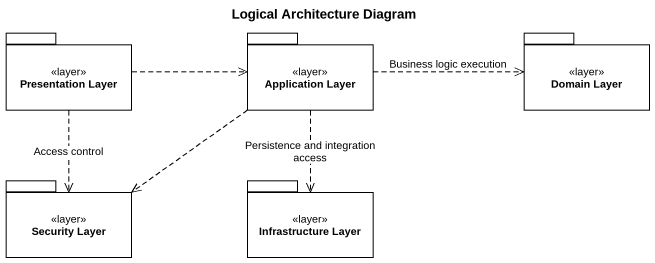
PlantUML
@startuml
title Logical Architecture Diagram
package "Presentation Layer" as Presentation_Layer <<layer>> {
}
package "Application Layer" as Application_Layer <<layer>> {
}
package "Domain Layer" as Domain_Layer <<layer>> {
}
package "Security Layer" as Security_Layer <<layer>> {
}
package "Infrastructure Layer" as Infrastructure_Layer <<layer>> {
}
Presentation_Layer .right.> Application_Layer
Presentation_Layer ..> Security_Layer : Access control
Application_Layer .right.> Domain_Layer : Business logic execution
Application_Layer ..> Security_Layer
Application_Layer ..> Infrastructure_Layer : Persistence and integration access
@enduml
